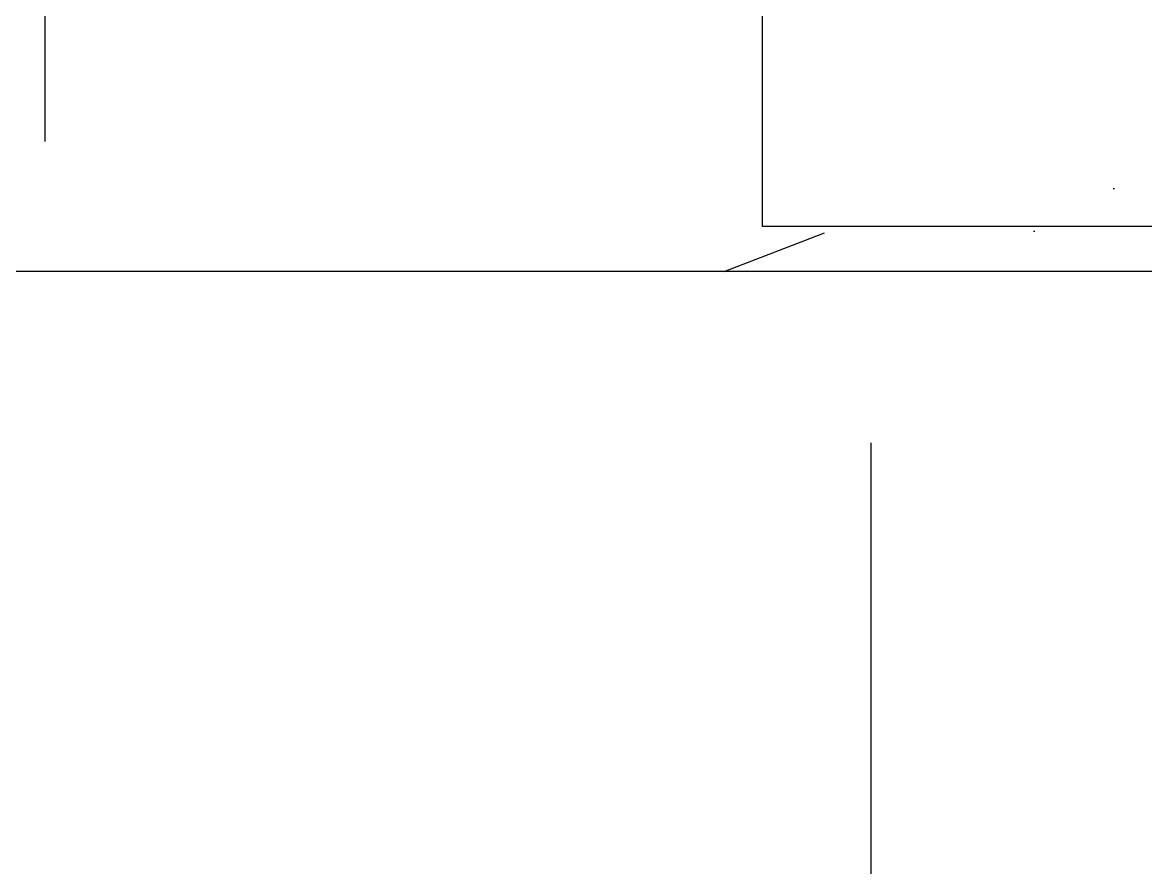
# Model space of a CAD drawing. Header units: millimetres. Extents: x 7086022 to 7120578, y 229555 to 276126.
# Drawn here: x 7093005.6 to 7093130.8, y 246778.4 to 246872.7 of the extents above; entities that cross this region are included whole.
import ezdxf
from ezdxf.xclip import XClip

# ---------------------------------------------------------------- set-up
doc = ezdxf.new("R2010")
doc.units = ezdxf.units.MM
doc.header["$LTSCALE"] = 100
doc.header["$XCLIPFRAME"] = 2
doc.linetypes.add('U-84C-EX$0$HD', pattern=[2.5, 1.5, -1])
for name, color, linetype in [('BP', 7, 'Continuous'), ('U-84C-EX$0$FUR_욕실', 6, 'Continuous'), ('U-84C-EX$0$HAT', 8, 'Continuous')]:
    doc.layers.add(name, color=color, linetype=linetype)

# ---------------------------------------------------------------- blocks, each defined once
blk = doc.blocks.new('U-84C-EX$0$대변기')
at = {"layer": 'U-84C-EX$0$FUR_욕실', "color": 8}
blk.add_line((-45.75, 220), (115.01, 220), dxfattribs=at)
blk = doc.blocks.new('U-84C-EX$0$욕실-39')
at = {"layer": 'U-84C-EX$0$HAT'}
h = blk.add_hatch(dxfattribs=at)
h.set_pattern_fill('_USER', color=256, scale=300, angle=180, double=1, pattern_type=0)
h.set_pattern_definition([(180, (-1320.9, 1400), (-4e-14, -300), []), (270, (-1320.9, 1400), (300, -6e-14), [])])
h.paths.add_polyline_path([(-1320.89, 1400), (0, 1400), (0, 0), (-1320.89, 0)])
h.paths.add_polyline_path([(0, 2300), (-1000, 2300), (-1000, 1440), (0, 1440)])
at = {"layer": 'U-84C-EX$0$FUR_욕실', "color": 8, "linetype": 'U-84C-EX$0$HD', "ltscale": 0.5}
blk.add_lwpolyline([(-1500, 700), (-1500, 1400), (-1345, 1400), (-1345, 700)], close=True, dxfattribs=at)
at = {"layer": 'U-84C-EX$0$FUR_욕실'}
blk.add_blockref('U-84C-EX$0$대변기', (-1469.49, 399.99), dxfattribs=at)
at = {"layer": 'U-84C-EX$0$HAT'}
h = blk.add_hatch(dxfattribs=at)
h.set_pattern_fill('AR-CONC', color=252, angle=90)
h.set_pattern_definition([(140, (802930.75, -2615083.35), (15.9390865, 182.184669), [19.05, -209.55]), (85, (802930.75, -2615083.35), (-191.056845, -35.24342), [15.24, -167.640584]), (190.4514444, (802932.07, -2615068.17), (-175.117751, 146.941248), [16.190009, -178.090245]), (136.1842, (802879.95, -2615083.35), (42.04233, 271.07904), [28.575, -314.325]), (186.635557, (802883.45, -2615060.76), (-247.426123, 237.404135), [24.285023, -267.135608]), (81.184151, (802879.95, -2615083.35), (-247.426123, 237.404135), [22.859967, -251.459732]), (111, (802892.65, -2615057.95), (102.265199, 151.614391), [19.05, -209.55]), (56, (802892.65, -2615057.95), (-184.187966, 61.802029), [15.24, -167.64]), (161.451445, (802901.17, -2615045.32), (-81.922768, 213.41642), [16.190009, -178.089938]), (127.4999997, (802930.746, -2615083.35), (-84.5550389, 3.0886037), [0, -165.608, 0, -170.18, 0, -168.275]), (97.4999997, (802930.75, -2615083.35), (-100.1805745, 66.819663), [0, -97.028, 0, -161.798, 0, -64.135]), (57.4999997, (802930.746, -2615139.993), (5.7287447, 135.5905951), [0, -63.5, 0, -198.12, 0, -262.89]), (47.4999997, (802930.75, -2615165.39), (-25.4264903, 148.1291815), [0, -82.55, 0, -131.572, 0, -186.69])])
h.paths.add_polyline_path([(-1340, 1400), (-1340, 0), (-1500, 0), (-1500, 1400)])
at = {"layer": 'U-84C-EX$0$FUR_욕실'}
blk.add_lwpolyline([(-1500, 1400), (-1340, 1400), (-1340, 0), (-1500, 0)], close=True, dxfattribs=at)
blk = doc.blocks.new('U-84C-EX')
at = {"layer": 'U-84C-EX$0$FUR_욕실', "xscale": -1.000000000000001, "rotation": 90}
blk.add_blockref('U-84C-EX$0$욕실-39', (13580, -1890), dxfattribs=at)

msp = doc.modelspace()

# ---------------------------------------------------------------- block references
at = {"layer": 'BP'}
ref = msp.add_blockref('U-84C-EX', (7105968.06, 247394.92), dxfattribs=dict(at, xscale=-1))
XClip(ref).set_block_clipping_path([(17025, -7770.1978698203), (17025, 3020.0000000003), (4145.7978996243, 3020.0000000003), (4145.7978996253, 325.0000000014), (-145.0000000028, 325.0000000014), (-145.0000000028, -7770.1978698203)])

doc.saveas('drawing.dxf')
